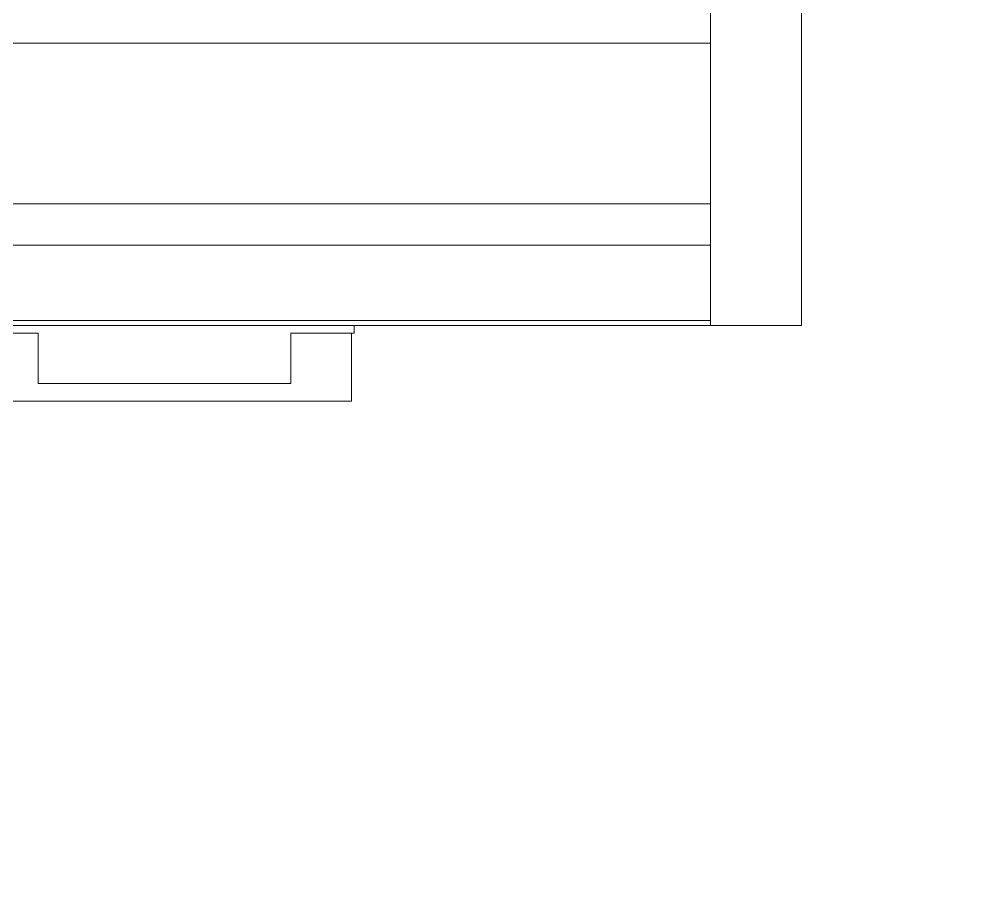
# Model space of a CAD drawing. Header units: millimetres. Extents: x 2509 to 128734, y 2492 to 91667.
# Drawn here: x 92536.7 to 92727.5, y 71921.2 to 72092.7 of the extents above; entities that cross this region are included whole.
import ezdxf

# ---------------------------------------------------------------- set-up
doc = ezdxf.new("R2010")
doc.units = ezdxf.units.MM
doc.layers.add('SSH_搬运系统', color=7, linetype='Continuous')

# ---------------------------------------------------------------- blocks, each defined once
blk = doc.blocks.new('SSH_机械臂')
at = {"layer": 'SSH_搬运系统', "lineweight": 15}
for p, q in [((1446.87, 3161.64, 0), (1446.87, 3179.64, 0)), ((1746.87, 3179.64, 0), (1446.87, 3179.64, 0)), ((1746.87, 3161.64, 0), (1446.87, 3161.64, 0)), ((1446.87, 2914.14, 0), (1446.87, 3161.64, 0)), ((1462.77, 3161.64, 0), (1447.87, 3161.64, 0)), ((1447.87, 2914.14, 0), (1447.87, 3161.64, 0)), ((1462.77, 2914.14, 0), (1462.77, 3161.64, 0)), ((1502.77, 3161.64, 0), (1470.97, 3161.64, 0)), ((1470.97, 2914.14, 0), (1470.97, 3161.64, 0)), ((1502.77, 2914.14, 0), (1502.77, 3161.64, 0)), ((1445.37, 3078.64, 0), (1445.37, 3091.14, 0)), ((1445.37, 3091.14, 0), (1446.87, 3091.14, 0)), ((1431.87, 2922.64, 0), (1431.87, 3090.64, 0)), ((1431.87, 3090.64, 0), (1445.37, 3090.64, 0)), ((1435.37, 3028.64, 0), (1435.37, 3078.64, 0)), ((1435.37, 3078.64, 0), (1445.37, 3078.64, 0)), ((1445.37, 3028.64, 0), (1435.37, 3028.64, 0)), ((1445.37, 3016.14, 0), (1445.37, 3028.64, 0))]:
    blk.add_line(p, q, dxfattribs=at)
blk.add_arc((3603.35, 2684.14, 0), 2525, 148.24173, 188.19905, dxfattribs=at)

msp = doc.modelspace()

# ---------------------------------------------------------------- block references
at = {"layer": 'SSH_搬运系统', "xscale": -1, "rotation": 270}
msp.add_blockref('SSH_机械臂', (89511.768, 70585.224, 0), dxfattribs=at)

doc.saveas('drawing.dxf')
